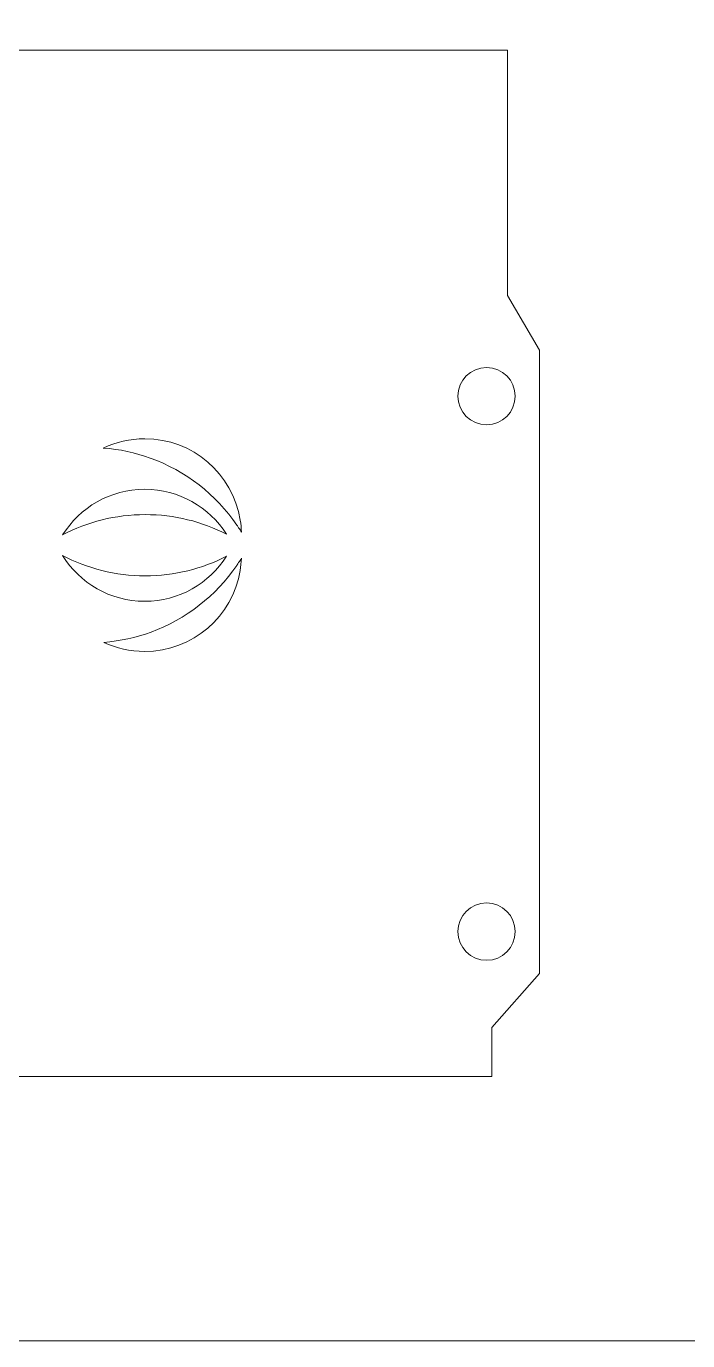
# Model space of a CAD drawing. Header units: millimetres. Extents: x 323 to 983, y 59 to 560.
# Drawn here: x 724.8 to 759.5, y 59.7 to 128.5 of the extents above; entities that cross this region are included whole.
import ezdxf

# ---------------------------------------------------------------- set-up
doc = ezdxf.new("R2010")
doc.units = ezdxf.units.MM
doc.header["$MEASUREMENT"] = 0
doc.layers.add('layer 1', color=7, linetype='Continuous')

msp = doc.modelspace()

# ---------------------------------------------------------------- linework, layer by layer
at = {"layer": 'layer 1', "color": 142, "lineweight": 9}
msp.add_open_spline([(693.0607, 559.7357), (693.0607, 559.7357), (973.0607, 559.7357), (973.0607, 559.7357), (973.0607, 559.7357), (975.7112, 559.7374), (978.2538, 558.6861), (980.1292, 556.8131), (980.1292, 556.8131), (982.0045, 554.9401), (983.0591, 552.3862), (983.0607, 549.7357), (983.0607, 549.7357), (983.0607, 549.7357), (983.0607, 69.7357), (983.0607, 69.7357), (983.0607, 69.7357), (983.0624, 67.0852), (982.0111, 64.5426), (980.1381, 62.6672), (980.1381, 62.6672), (978.2651, 60.7919), (975.7112, 59.7374), (973.0607, 59.7357), (973.0607, 59.7357), (973.0607, 59.7357), (693.0607, 59.7357), (693.0607, 59.7357), (693.0607, 59.7357), (690.4102, 59.734), (687.8677, 60.7853), (685.9923, 62.6583), (685.9923, 62.6583), (684.1169, 64.5313), (683.0624, 67.0852), (683.0607, 69.7357), (683.0607, 69.7357), (683.0607, 69.7357), (683.0607, 549.7357), (683.0607, 549.7357), (683.0607, 549.7357), (683.0591, 552.3862), (684.1104, 554.9288), (685.9833, 556.8041), (685.9833, 556.8041), (687.8563, 558.6795), (690.4102, 559.734), (693.0607, 559.7357)], degree=3, knots=[0, 0, 0, 0, 0.0833333, 0.0833333, 0.0833333, 0.0833333, 0.1666667, 0.1666667, 0.1666667, 0.1666667, 0.25, 0.25, 0.25, 0.25, 0.3333333, 0.3333333, 0.3333333, 0.3333333, 0.4166667, 0.4166667, 0.4166667, 0.4166667, 0.5, 0.5, 0.5, 0.5, 0.5833333, 0.5833333, 0.5833333, 0.5833333, 0.6666667, 0.6666667, 0.6666667, 0.6666667, 0.75, 0.75, 0.75, 0.75, 0.8333333, 0.8333333, 0.8333333, 0.8333333, 0.9166667, 0.9166667, 0.9166667, 0.9166667, 1, 1, 1, 1], dxfattribs=at)
at = {"layer": 'layer 1', "color": 22, "lineweight": 9}
for points, knots in [([(682.9959, 73.559), (682.9959, 73.559), (749.1958, 73.559), (749.1958, 73.559), (749.1958, 73.559), (749.1958, 73.559), (749.1957, 76.1143), (749.1957, 76.1143), (749.1957, 76.1143), (749.1957, 76.1143), (751.6928, 78.949), (751.6928, 78.949), (751.6928, 78.949), (751.6928, 78.949), (751.6928, 111.5689), (751.6928, 111.5689), (751.6928, 111.5689), (751.6928, 111.5689), (750.0172, 114.4188), (750.0172, 114.4188), (750.0172, 114.4188), (750.0172, 114.4188), (750.0172, 127.2589), (750.0172, 127.2589), (750.0172, 127.2589), (750.0172, 127.2589), (682.9959, 127.2589), (682.9959, 127.2589), (682.9959, 127.2589), (682.9959, 127.2589), (682.9959, 73.559), (682.9959, 73.559)], [0, 0, 0, 0, 0.125, 0.125, 0.125, 0.125, 0.25, 0.25, 0.25, 0.25, 0.375, 0.375, 0.375, 0.375, 0.5, 0.5, 0.5, 0.5, 0.625, 0.625, 0.625, 0.625, 0.75, 0.75, 0.75, 0.75, 0.875, 0.875, 0.875, 0.875, 1, 1, 1, 1]), ([(728.8615, 106.4416), (729.7147, 106.3774), (730.5365, 106.1981), (731.3111, 105.92), (731.3111, 105.92), (733.173, 105.2507), (734.7613, 104.0049), (735.8577, 102.3973), (735.8577, 102.3973), (735.888, 102.3543), (735.9157, 102.3099), (735.9453, 102.2657), (735.9453, 102.2657), (735.9949, 102.1917), (736.0429, 102.1158), (736.0916, 102.039), (736.0916, 102.039), (736.0832, 102.255), (736.0639, 102.4679), (736.0302, 102.6761), (736.0302, 102.6761), (735.6404, 105.0872), (733.5504, 106.9283), (731.0309, 106.9283), (731.0309, 106.9283), (730.2544, 106.9283), (729.5192, 106.7531), (728.8615, 106.4416)], [0, 0, 0, 0, 0.1428571, 0.1428571, 0.1428571, 0.1428571, 0.2857143, 0.2857143, 0.2857143, 0.2857143, 0.4285714, 0.4285714, 0.4285714, 0.4285714, 0.5714286, 0.5714286, 0.5714286, 0.5714286, 0.7142857, 0.7142857, 0.7142857, 0.7142857, 0.8571429, 0.8571429, 0.8571429, 0.8571429, 1, 1, 1, 1]), ([(731.0309, 104.2837), (729.2177, 104.2837), (727.6286, 103.3313), (726.7345, 101.8984), (726.7345, 101.8984), (728.0261, 102.5756), (729.4948, 102.9596), (731.0535, 102.9596), (731.0535, 102.9596), (732.5853, 102.9596), (734.0294, 102.5904), (735.3034, 101.9363), (735.3034, 101.9363), (734.4042, 103.3471), (732.8269, 104.2837), (731.0309, 104.2837)], [0, 0, 0, 0, 0.25, 0.25, 0.25, 0.25, 0.5, 0.5, 0.5, 0.5, 0.75, 0.75, 0.75, 0.75, 1, 1, 1, 1]), ([(731.0309, 98.4246), (732.8312, 98.4246), (734.4118, 99.3651), (735.3086, 100.7808), (735.3086, 100.7808), (734.0337, 100.1246), (732.5877, 99.7541), (731.0535, 99.7541), (731.0535, 99.7541), (729.4922, 99.7541), (728.0204, 100.1394), (726.7278, 100.8192), (726.7278, 100.8192), (727.6212, 99.382), (729.2136, 98.4246), (731.0309, 98.4246)], [0, 0, 0, 0, 0.25, 0.25, 0.25, 0.25, 0.5, 0.5, 0.5, 0.5, 0.75, 0.75, 0.75, 0.75, 1, 1, 1, 1]), ([(735.8491, 100.3036), (734.7613, 98.7163), (733.1949, 97.4829), (731.3591, 96.811), (731.3591, 96.811), (730.5785, 96.5257), (729.75, 96.3414), (728.8868, 96.2753), (728.8868, 96.2753), (729.5378, 95.9705), (730.2637, 95.7991), (731.0309, 95.7991), (731.0309, 95.7991), (733.5477, 95.7991), (735.6345, 97.6361), (736.0276, 100.0408), (736.0276, 100.0408), (736.0622, 100.2485), (736.0816, 100.4593), (736.0899, 100.6743), (736.0899, 100.6743), (736.0429, 100.5975), (735.9949, 100.5218), (735.9443, 100.4461), (735.9443, 100.4461), (735.9133, 100.3984), (735.8813, 100.3509), (735.8491, 100.3036)], [0, 0, 0, 0, 0.1428571, 0.1428571, 0.1428571, 0.1428571, 0.2857143, 0.2857143, 0.2857143, 0.2857143, 0.4285714, 0.4285714, 0.4285714, 0.4285714, 0.5714286, 0.5714286, 0.5714286, 0.5714286, 0.7142857, 0.7142857, 0.7142857, 0.7142857, 0.8571429, 0.8571429, 0.8571429, 0.8571429, 1, 1, 1, 1])]:
    msp.add_open_spline(points, degree=3, knots=knots, dxfattribs=at)
at = {"layer": 'layer 1', "color": 250, "lineweight": 9}
for points in [[(748.9228, 107.6585), (748.0946, 107.6585), (747.4228, 108.3303), (747.4228, 109.1585), (747.4228, 109.1585), (747.4228, 109.9868), (748.0946, 110.6585), (748.9228, 110.6585), (748.9228, 110.6585), (749.7511, 110.6585), (750.4228, 109.9868), (750.4228, 109.1585), (750.4228, 109.1585), (750.4228, 108.3303), (749.7511, 107.6585), (748.9228, 107.6585)], [(748.9228, 79.639), (748.0946, 79.639), (747.4228, 80.3107), (747.4228, 81.139), (747.4228, 81.139), (747.4228, 81.9672), (748.0946, 82.639), (748.9228, 82.639), (748.9228, 82.639), (749.7511, 82.639), (750.4228, 81.9672), (750.4228, 81.139), (750.4228, 81.139), (750.4228, 80.3107), (749.7511, 79.639), (748.9228, 79.639)]]:
    msp.add_open_spline(points, degree=3, knots=[0, 0, 0, 0, 0.25, 0.25, 0.25, 0.25, 0.5, 0.5, 0.5, 0.5, 0.75, 0.75, 0.75, 0.75, 1, 1, 1, 1], dxfattribs=at)

doc.saveas('drawing.dxf')
